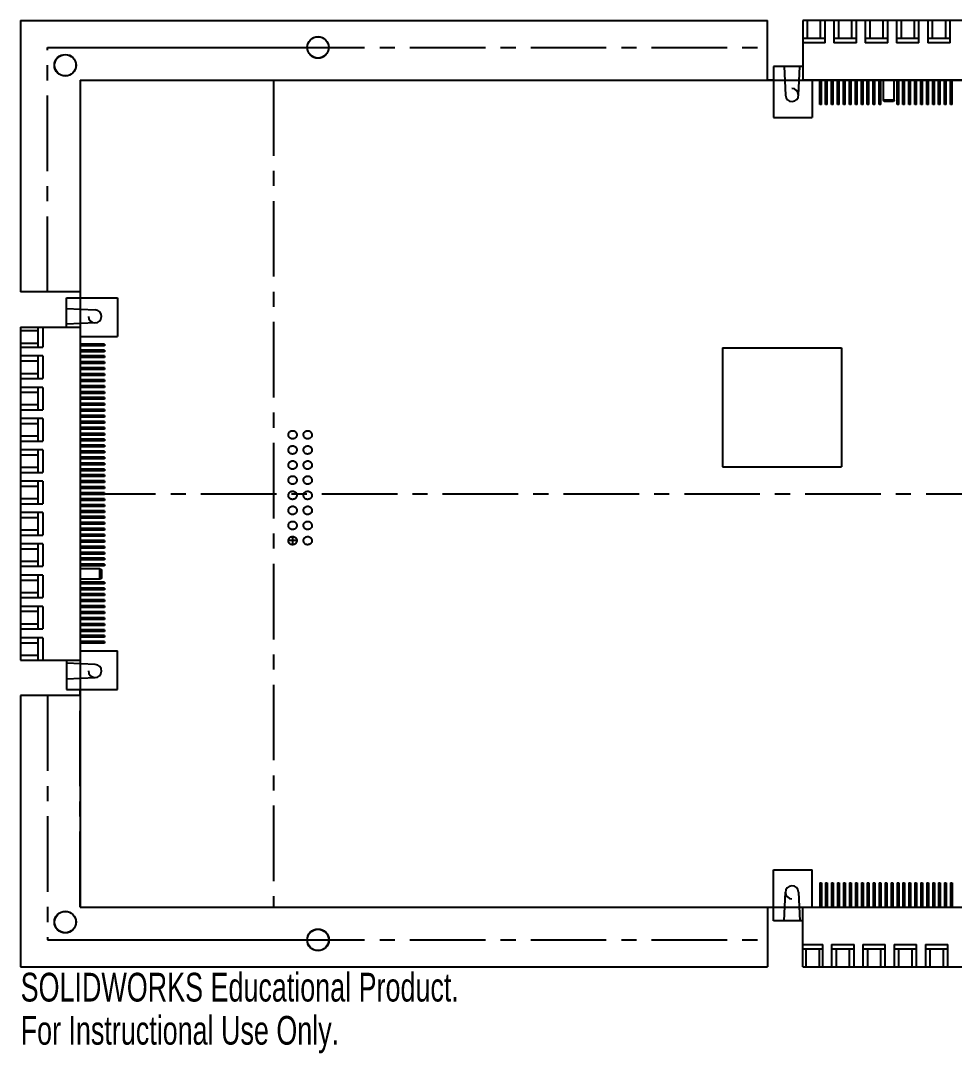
# Model space of a CAD drawing. Header units: millimetres. Extents: x 0 to 319, y -15 to 159.
# Drawn here: x 0 to 157, y -14.6 to 159 of the extents above; entities that cross this region are included whole.
import ezdxf

# ---------------------------------------------------------------- set-up
doc = ezdxf.new("R2010")
doc.units = ezdxf.units.MM
doc.header["$PDSIZE"] = -1
doc.linetypes.add('CENTERX2', pattern=[20.32, 12.7, -2.54, 2.54, -2.54])
doc.styles.add('SLDTEXTSTYLE0', font='TXT', dxfattribs={"width": 0.7})

msp = doc.modelspace()

# ---------------------------------------------------------------- linework, layer by layer
at = {"color": 7, "linetype": 'Continuous', "lineweight": 25}
for p, q in [((0, 159), (0, 113.4)), ((0, 159), (125.6, 159)), ((125.6, 149), (125.6, 159)), ((131.5, 159), (131.5, 149)), ((187.5, 159), (131.5, 159)), ((132.3, 156.05), (132.3, 159)), ((134.46, 159), (134.46, 156.05)), ((135.26, 155.25), (135.26, 159)), ((136.76, 159), (136.76, 155.25)), ((137.56, 156.05), (137.56, 159)), ((139.73, 159), (139.73, 156.05)), ((140.53, 155.25), (140.53, 159)), ((142.03, 159), (142.03, 155.25)), ((142.83, 156.05), (142.83, 159)), ((144.99, 159), (144.99, 156.05)), ((145.79, 155.25), (145.79, 159)), ((147.29, 159), (147.29, 155.25)), ((148.09, 156.05), (148.09, 159)), ((150.25, 159), (150.25, 156.05)), ((151.05, 155.25), (151.05, 159)), ((152.55, 159), (152.55, 155.25)), ((153.35, 156.05), (153.35, 159)), ((155.52, 159), (155.52, 156.05)), ((156.32, 155.25), (156.32, 159)), ((131.5, 156.05), (135.26, 156.05)), ((135.26, 155.25), (131.5, 155.25)), ((136.76, 156.05), (140.53, 156.05)), ((140.53, 155.25), (136.76, 155.25)), ((142.03, 156.05), (145.79, 156.05)), ((145.79, 155.25), (142.03, 155.25)), ((147.29, 156.05), (151.05, 156.05)), ((151.05, 155.25), (147.29, 155.25)), ((152.55, 156.05), (156.32, 156.05)), ((156.32, 155.25), (152.55, 155.25)), ((126.6, 151.3), (126.6, 142.7)), ((131.5, 151.3), (126.6, 151.3)), ((128.39, 151.3), (128.6, 146.45)), ((130.8, 146.45), (131.01, 151.3)), ((126.6, 149), (125.6, 149)), ((187.5, 149), (131.5, 149)), ((133.1, 149), (133.1, 142.7)), ((134.36, 144.9), (134.36, 149)), ((134.64, 144.9), (134.64, 149)), ((135.36, 144.9), (135.36, 149)), ((135.64, 144.9), (135.64, 149)), ((136.36, 144.9), (136.36, 149)), ((136.64, 144.9), (136.64, 149)), ((137.36, 144.9), (137.36, 149)), ((137.64, 144.9), (137.64, 149)), ((138.36, 144.9), (138.36, 149)), ((138.64, 144.9), (138.64, 149)), ((139.36, 144.9), (139.36, 149)), ((139.64, 144.9), (139.64, 149)), ((140.36, 144.9), (140.36, 149)), ((140.64, 144.9), (140.64, 149)), ((141.36, 144.9), (141.36, 149)), ((141.64, 144.9), (141.64, 149)), ((142.36, 144.9), (142.36, 149)), ((142.64, 144.9), (142.64, 149)), ((143.36, 144.9), (143.36, 149)), ((143.64, 144.9), (143.64, 149)), ((144.36, 144.9), (144.36, 149)), ((144.64, 144.9), (144.64, 149)), ((145.11, 145.7), (145.11, 149)), ((146.89, 145.7), (146.89, 149)), ((147.36, 144.9), (147.36, 149)), ((147.64, 144.9), (147.64, 149)), ((148.36, 144.9), (148.36, 149)), ((148.64, 144.9), (148.64, 149)), ((149.36, 144.9), (149.36, 149)), ((149.64, 144.9), (149.64, 149)), ((150.36, 144.9), (150.36, 149)), ((150.64, 144.9), (150.64, 149)), ((151.36, 144.9), (151.36, 149)), ((151.64, 144.9), (151.64, 149)), ((152.36, 144.9), (152.36, 149)), ((152.64, 144.9), (152.64, 149)), ((153.36, 144.9), (153.36, 149)), ((153.64, 144.9), (153.64, 149)), ((154.36, 144.9), (154.36, 149)), ((154.64, 144.9), (154.64, 149)), ((155.36, 144.9), (155.36, 149)), ((155.64, 144.9), (155.64, 149)), ((156.36, 144.9), (156.36, 149)), ((156.64, 144.9), (156.64, 149)), ((134.64, 146.4), (134.36, 146.4)), ((135.64, 146.4), (135.36, 146.4)), ((136.64, 146.4), (136.36, 146.4)), ((137.64, 146.4), (137.36, 146.4)), ((138.64, 146.4), (138.36, 146.4)), ((139.64, 146.4), (139.36, 146.4)), ((140.64, 146.4), (140.36, 146.4)), ((141.64, 146.4), (141.36, 146.4)), ((142.64, 146.4), (142.36, 146.4)), ((143.64, 146.4), (143.36, 146.4)), ((144.64, 146.4), (144.36, 146.4)), ((147.64, 146.4), (147.36, 146.4)), ((148.64, 146.4), (148.36, 146.4)), ((149.64, 146.4), (149.36, 146.4)), ((150.64, 146.4), (150.36, 146.4)), ((151.64, 146.4), (151.36, 146.4)), ((152.64, 146.4), (152.36, 146.4)), ((153.64, 146.4), (153.36, 146.4)), ((154.64, 146.4), (154.36, 146.4)), ((155.64, 146.4), (155.36, 146.4)), ((156.64, 146.4), (156.36, 146.4)), ((134.64, 145.46), (134.36, 145.46)), ((134.64, 145.03), (134.36, 145.03)), ((134.64, 144.9), (134.36, 144.9)), ((135.64, 145.46), (135.36, 145.46)), ((135.64, 145.03), (135.36, 145.03)), ((135.64, 144.9), (135.36, 144.9)), ((136.64, 145.46), (136.36, 145.46)), ((136.64, 145.03), (136.36, 145.03)), ((136.64, 144.9), (136.36, 144.9)), ((137.64, 145.46), (137.36, 145.46)), ((137.64, 145.03), (137.36, 145.03)), ((137.64, 144.9), (137.36, 144.9)), ((138.64, 145.46), (138.36, 145.46)), ((138.64, 145.03), (138.36, 145.03)), ((138.64, 144.9), (138.36, 144.9)), ((139.64, 145.46), (139.36, 145.46)), ((139.64, 145.03), (139.36, 145.03)), ((139.64, 144.9), (139.36, 144.9)), ((140.64, 145.46), (140.36, 145.46)), ((140.64, 145.03), (140.36, 145.03)), ((140.64, 144.9), (140.36, 144.9)), ((141.64, 145.46), (141.36, 145.46)), ((141.64, 145.03), (141.36, 145.03)), ((141.64, 144.9), (141.36, 144.9)), ((142.64, 145.46), (142.36, 145.46)), ((142.64, 145.03), (142.36, 145.03)), ((142.64, 144.9), (142.36, 144.9)), ((143.64, 145.46), (143.36, 145.46)), ((143.64, 145.03), (143.36, 145.03)), ((143.64, 144.9), (143.36, 144.9)), ((144.64, 145.46), (144.36, 145.46)), ((144.64, 145.03), (144.36, 145.03)), ((144.64, 144.9), (144.36, 144.9)), ((145.11, 145.7), (146.89, 145.7)), ((145.22, 145.41), (145.11, 145.7)), ((146.78, 145.41), (145.22, 145.41)), ((146.89, 145.7), (146.78, 145.41)), ((147.64, 145.46), (147.36, 145.46)), ((147.64, 145.03), (147.36, 145.03)), ((147.64, 144.9), (147.36, 144.9)), ((148.64, 145.46), (148.36, 145.46)), ((148.64, 145.03), (148.36, 145.03)), ((148.64, 144.9), (148.36, 144.9)), ((149.64, 145.46), (149.36, 145.46)), ((149.64, 145.03), (149.36, 145.03)), ((149.64, 144.9), (149.36, 144.9)), ((150.64, 145.46), (150.36, 145.46)), ((150.64, 145.03), (150.36, 145.03)), ((150.64, 144.9), (150.36, 144.9)), ((151.64, 145.46), (151.36, 145.46)), ((151.64, 145.03), (151.36, 145.03)), ((151.64, 144.9), (151.36, 144.9)), ((152.64, 145.46), (152.36, 145.46)), ((152.64, 145.03), (152.36, 145.03)), ((152.64, 144.9), (152.36, 144.9)), ((153.64, 145.46), (153.36, 145.46)), ((153.64, 145.03), (153.36, 145.03)), ((153.64, 144.9), (153.36, 144.9)), ((154.64, 145.46), (154.36, 145.46)), ((154.64, 145.03), (154.36, 145.03)), ((154.64, 144.9), (154.36, 144.9)), ((155.64, 145.46), (155.36, 145.46)), ((155.64, 145.03), (155.36, 145.03)), ((155.64, 144.9), (155.36, 144.9)), ((156.64, 145.46), (156.36, 145.46)), ((156.64, 145.03), (156.36, 145.03)), ((156.64, 144.9), (156.36, 144.9)), ((126.6, 142.7), (133.1, 142.7)), ((10, 113.4), (0, 113.4)), ((10, 113.4), (10, 112.4)), ((7.7, 112.4), (16.3, 112.4)), ((7.7, 107.5), (7.7, 112.4)), ((16.3, 112.4), (16.3, 105.9)), ((7.7, 110.61), (12.55, 110.4)), ((12.55, 108.2), (7.7, 107.99)), ((0, 107.5), (10, 107.5)), ((0, 107.5), (0, 51.5)), ((0, 106.9), (2.95, 106.9)), ((2.95, 104.14), (2.95, 107.5)), ((3.75, 107.5), (3.75, 104.14)), ((10, 107.5), (10, 51.5)), ((10, 105.9), (16.3, 105.9)), ((2.95, 104.74), (0, 104.74)), ((14.1, 104.64), (10, 104.64)), ((14.1, 104.36), (10, 104.36)), ((12.6, 104.64), (12.6, 104.36)), ((13.54, 104.64), (13.54, 104.36)), ((13.97, 104.64), (13.97, 104.36)), ((14.1, 104.64), (14.1, 104.36)), ((0, 104.14), (3.75, 104.14)), ((3.75, 102.64), (0, 102.64)), ((2.95, 98.87), (2.95, 102.64)), ((3.75, 102.64), (3.75, 98.87)), ((14.1, 103.64), (10, 103.64)), ((14.1, 103.36), (10, 103.36)), ((14.1, 102.64), (10, 102.64)), ((12.6, 103.64), (12.6, 103.36)), ((12.6, 102.64), (12.6, 102.36)), ((13.54, 103.64), (13.54, 103.36)), ((13.54, 102.64), (13.54, 102.36)), ((13.97, 103.64), (13.97, 103.36)), ((13.97, 102.64), (13.97, 102.36)), ((14.1, 103.64), (14.1, 103.36)), ((14.1, 102.64), (14.1, 102.36)), ((118, 104), (138, 104)), ((118, 104), (118, 84)), ((138, 104), (138, 84)), ((0, 101.84), (2.95, 101.84)), ((14.1, 102.36), (10, 102.36)), ((14.1, 101.64), (10, 101.64)), ((14.1, 101.36), (10, 101.36)), ((12.6, 101.64), (12.6, 101.36)), ((13.54, 101.64), (13.54, 101.36)), ((13.97, 101.64), (13.97, 101.36)), ((14.1, 101.64), (14.1, 101.36)), ((2.95, 99.67), (0, 99.67)), ((14.1, 100.64), (10, 100.64)), ((14.1, 100.36), (10, 100.36)), ((14.1, 99.64), (10, 99.64)), ((14.1, 99.36), (10, 99.36)), ((12.6, 100.64), (12.6, 100.36)), ((12.6, 99.64), (12.6, 99.36)), ((13.54, 100.64), (13.54, 100.36)), ((13.54, 99.64), (13.54, 99.36)), ((13.97, 100.64), (13.97, 100.36)), ((13.97, 99.64), (13.97, 99.36)), ((14.1, 100.64), (14.1, 100.36)), ((14.1, 99.64), (14.1, 99.36)), ((0, 98.87), (3.75, 98.87)), ((3.75, 97.37), (0, 97.37)), ((2.95, 93.61), (2.95, 97.37)), ((3.75, 97.37), (3.75, 93.61)), ((14.1, 98.64), (10, 98.64)), ((14.1, 98.36), (10, 98.36)), ((14.1, 97.64), (10, 97.64)), ((14.1, 97.36), (10, 97.36)), ((12.6, 98.64), (12.6, 98.36)), ((12.6, 97.64), (12.6, 97.36)), ((13.54, 98.64), (13.54, 98.36)), ((13.54, 97.64), (13.54, 97.36)), ((13.97, 98.64), (13.97, 98.36)), ((13.97, 97.64), (13.97, 97.36)), ((14.1, 98.64), (14.1, 98.36)), ((14.1, 97.64), (14.1, 97.36)), ((0, 96.57), (2.95, 96.57)), ((14.1, 96.64), (10, 96.64)), ((14.1, 96.36), (10, 96.36)), ((14.1, 95.64), (10, 95.64)), ((12.6, 96.64), (12.6, 96.36)), ((12.6, 95.64), (12.6, 95.36)), ((13.54, 96.64), (13.54, 96.36)), ((13.54, 95.64), (13.54, 95.36)), ((13.97, 96.64), (13.97, 96.36)), ((13.97, 95.64), (13.97, 95.36)), ((14.1, 96.64), (14.1, 96.36)), ((14.1, 95.64), (14.1, 95.36)), ((2.95, 94.41), (0, 94.41)), ((14.1, 95.36), (10, 95.36)), ((14.1, 94.64), (10, 94.64)), ((14.1, 94.36), (10, 94.36)), ((12.6, 94.64), (12.6, 94.36)), ((13.54, 94.64), (13.54, 94.36)), ((13.97, 94.64), (13.97, 94.36)), ((14.1, 94.64), (14.1, 94.36)), ((0, 93.61), (3.75, 93.61)), ((3.75, 92.11), (0, 92.11)), ((2.95, 88.35), (2.95, 92.11)), ((3.75, 92.11), (3.75, 88.35)), ((14.1, 93.64), (10, 93.64)), ((14.1, 93.36), (10, 93.36)), ((14.1, 92.64), (10, 92.64)), ((14.1, 92.36), (10, 92.36)), ((12.6, 93.64), (12.6, 93.36)), ((12.6, 92.64), (12.6, 92.36)), ((13.54, 93.64), (13.54, 93.36)), ((13.54, 92.64), (13.54, 92.36)), ((13.97, 93.64), (13.97, 93.36)), ((13.97, 92.64), (13.97, 92.36)), ((14.1, 93.64), (14.1, 93.36)), ((14.1, 92.64), (14.1, 92.36)), ((0, 91.31), (2.95, 91.31)), ((14.1, 91.64), (10, 91.64)), ((14.1, 91.36), (10, 91.36)), ((14.1, 90.64), (10, 90.64)), ((14.1, 90.36), (10, 90.36)), ((12.6, 91.64), (12.6, 91.36)), ((12.6, 90.64), (12.6, 90.36)), ((13.54, 91.64), (13.54, 91.36)), ((13.54, 90.64), (13.54, 90.36)), ((13.97, 91.64), (13.97, 91.36)), ((13.97, 90.64), (13.97, 90.36)), ((14.1, 91.64), (14.1, 91.36)), ((14.1, 90.64), (14.1, 90.36)), ((2.95, 89.15), (0, 89.15)), ((14.1, 89.64), (10, 89.64)), ((14.1, 89.36), (10, 89.36)), ((14.1, 88.64), (10, 88.64)), ((12.6, 89.64), (12.6, 89.36)), ((12.6, 88.64), (12.6, 88.36)), ((13.54, 89.64), (13.54, 89.36)), ((13.54, 88.64), (13.54, 88.36)), ((13.97, 89.64), (13.97, 89.36)), ((13.97, 88.64), (13.97, 88.36)), ((14.1, 89.64), (14.1, 89.36)), ((14.1, 88.64), (14.1, 88.36)), ((0, 88.35), (3.75, 88.35)), ((3.75, 86.85), (0, 86.85)), ((2.95, 83.08), (2.95, 86.85)), ((3.75, 86.85), (3.75, 83.08)), ((14.1, 88.36), (10, 88.36)), ((14.1, 87.64), (10, 87.64)), ((14.1, 87.36), (10, 87.36)), ((12.6, 87.64), (12.6, 87.36)), ((13.54, 87.64), (13.54, 87.36)), ((13.97, 87.64), (13.97, 87.36)), ((14.1, 87.64), (14.1, 87.36)), ((0, 86.05), (2.95, 86.05)), ((14.1, 86.64), (10, 86.64)), ((14.1, 86.36), (10, 86.36)), ((14.1, 85.64), (10, 85.64)), ((14.1, 85.36), (10, 85.36)), ((12.6, 86.64), (12.6, 86.36)), ((12.6, 85.64), (12.6, 85.36)), ((13.54, 86.64), (13.54, 86.36)), ((13.54, 85.64), (13.54, 85.36)), ((13.97, 86.64), (13.97, 86.36)), ((13.97, 85.64), (13.97, 85.36)), ((14.1, 86.64), (14.1, 86.36)), ((14.1, 85.64), (14.1, 85.36)), ((2.95, 83.88), (0, 83.88)), ((14.1, 84.64), (10, 84.64)), ((14.1, 84.36), (10, 84.36)), ((14.1, 83.64), (10, 83.64)), ((14.1, 83.36), (10, 83.36)), ((12.6, 84.64), (12.6, 84.36)), ((12.6, 83.64), (12.6, 83.36)), ((13.54, 84.64), (13.54, 84.36)), ((13.54, 83.64), (13.54, 83.36)), ((13.97, 84.64), (13.97, 84.36)), ((13.97, 83.64), (13.97, 83.36)), ((14.1, 84.64), (14.1, 84.36)), ((14.1, 83.64), (14.1, 83.36)), ((118, 84), (138, 84)), ((0, 83.08), (3.75, 83.08)), ((3.75, 81.58), (0, 81.58)), ((2.95, 77.82), (2.95, 81.58)), ((3.75, 81.58), (3.75, 77.82)), ((14.1, 82.64), (10, 82.64)), ((14.1, 82.36), (10, 82.36)), ((14.1, 81.64), (10, 81.64)), ((12.6, 82.64), (12.6, 82.36)), ((12.6, 81.64), (12.6, 81.36)), ((13.54, 82.64), (13.54, 82.36)), ((13.54, 81.64), (13.54, 81.36)), ((13.97, 82.64), (13.97, 82.36)), ((13.97, 81.64), (13.97, 81.36)), ((14.1, 82.64), (14.1, 82.36)), ((14.1, 81.64), (14.1, 81.36)), ((0, 80.78), (2.95, 80.78)), ((14.1, 81.36), (10, 81.36)), ((14.1, 80.64), (10, 80.64)), ((14.1, 80.36), (10, 80.36)), ((12.6, 80.64), (12.6, 80.36)), ((13.54, 80.64), (13.54, 80.36)), ((13.97, 80.64), (13.97, 80.36)), ((14.1, 80.64), (14.1, 80.36)), ((2.95, 78.62), (0, 78.62)), ((14.1, 79.64), (10, 79.64)), ((14.1, 79.36), (10, 79.36)), ((14.1, 78.64), (10, 78.64)), ((14.1, 78.36), (10, 78.36)), ((12.6, 79.64), (12.6, 79.36)), ((12.6, 78.64), (12.6, 78.36)), ((13.54, 79.64), (13.54, 79.36)), ((13.54, 78.64), (13.54, 78.36)), ((13.97, 79.64), (13.97, 79.36)), ((13.97, 78.64), (13.97, 78.36)), ((14.1, 79.64), (14.1, 79.36)), ((14.1, 78.64), (14.1, 78.36)), ((0, 77.82), (3.75, 77.82)), ((14.1, 77.64), (10, 77.64)), ((14.1, 77.36), (10, 77.36)), ((14.1, 76.64), (10, 76.64)), ((12.6, 77.64), (12.6, 77.36)), ((12.6, 76.64), (12.6, 76.36)), ((13.54, 77.64), (13.54, 77.36)), ((13.54, 76.64), (13.54, 76.36)), ((13.97, 77.64), (13.97, 77.36)), ((13.97, 76.64), (13.97, 76.36)), ((14.1, 77.64), (14.1, 77.36)), ((14.1, 76.64), (14.1, 76.36)), ((3.75, 76.32), (0, 76.32)), ((0, 75.52), (2.95, 75.52)), ((2.95, 72.55), (2.95, 76.32)), ((3.75, 76.32), (3.75, 72.55)), ((14.1, 76.36), (10, 76.36)), ((14.1, 75.64), (10, 75.64)), ((14.1, 75.36), (10, 75.36)), ((14.1, 74.64), (10, 74.64)), ((12.6, 75.64), (12.6, 75.36)), ((12.6, 74.64), (12.6, 74.36)), ((13.54, 75.64), (13.54, 75.36)), ((13.54, 74.64), (13.54, 74.36)), ((13.97, 75.64), (13.97, 75.36)), ((13.97, 74.64), (13.97, 74.36)), ((14.1, 75.64), (14.1, 75.36)), ((14.1, 74.64), (14.1, 74.36)), ((2.95, 73.35), (0, 73.35)), ((14.1, 74.36), (10, 74.36)), ((14.1, 73.64), (10, 73.64)), ((14.1, 73.36), (10, 73.36)), ((12.6, 73.64), (12.6, 73.36)), ((13.54, 73.64), (13.54, 73.36)), ((13.97, 73.64), (13.97, 73.36)), ((14.1, 73.64), (14.1, 73.36)), ((0, 72.55), (3.75, 72.55)), ((14.1, 72.64), (10, 72.64)), ((14.1, 72.36), (10, 72.36)), ((14.1, 71.64), (10, 71.64)), ((14.1, 71.36), (10, 71.36)), ((12.6, 72.64), (12.6, 72.36)), ((12.6, 71.64), (12.6, 71.36)), ((13.54, 72.64), (13.54, 72.36)), ((13.54, 71.64), (13.54, 71.36)), ((13.97, 72.64), (13.97, 72.36)), ((13.97, 71.64), (13.97, 71.36)), ((14.1, 72.64), (14.1, 72.36)), ((14.1, 71.64), (14.1, 71.36)), ((3.75, 71.05), (0, 71.05)), ((0, 70.25), (2.95, 70.25)), ((2.95, 67.29), (2.95, 71.05)), ((3.75, 71.05), (3.75, 67.29)), ((14.1, 70.64), (10, 70.64)), ((14.1, 70.36), (10, 70.36)), ((14.1, 69.64), (10, 69.64)), ((12.6, 70.64), (12.6, 70.36)), ((12.6, 69.64), (12.6, 69.36)), ((13.54, 70.64), (13.54, 70.36)), ((13.54, 69.64), (13.54, 69.36)), ((13.97, 70.64), (13.97, 70.36)), ((13.97, 69.64), (13.97, 69.36)), ((14.1, 70.64), (14.1, 70.36)), ((14.1, 69.64), (14.1, 69.36)), ((2.95, 68.09), (0, 68.09)), ((14.1, 69.36), (10, 69.36)), ((14.1, 68.64), (10, 68.64)), ((14.1, 68.36), (10, 68.36)), ((12.6, 68.64), (12.6, 68.36)), ((13.54, 68.64), (13.54, 68.36)), ((13.97, 68.64), (13.97, 68.36)), ((14.1, 68.64), (14.1, 68.36)), ((0, 67.29), (3.75, 67.29)), ((14.1, 67.64), (10, 67.64)), ((14.1, 67.36), (10, 67.36)), ((13.3, 66.89), (10, 66.89)), ((12.6, 67.64), (12.6, 67.36)), ((13.3, 65.11), (13.3, 66.89)), ((13.3, 66.89), (13.59, 66.78)), ((13.54, 67.64), (13.54, 67.36)), ((13.59, 66.78), (13.59, 65.22)), ((13.97, 67.64), (13.97, 67.36)), ((14.1, 67.64), (14.1, 67.36)), ((3.75, 65.79), (0, 65.79)), ((0, 64.99), (2.95, 64.99)), ((2.95, 62.03), (2.95, 65.79)), ((3.75, 65.79), (3.75, 62.03)), ((13.3, 65.11), (10, 65.11)), ((14.1, 64.64), (10, 64.64)), ((14.1, 64.36), (10, 64.36)), ((12.6, 64.64), (12.6, 64.36)), ((13.59, 65.22), (13.3, 65.11)), ((13.54, 64.64), (13.54, 64.36)), ((13.97, 64.64), (13.97, 64.36)), ((14.1, 64.64), (14.1, 64.36)), ((2.95, 62.83), (0, 62.83)), ((14.1, 63.64), (10, 63.64)), ((14.1, 63.36), (10, 63.36)), ((14.1, 62.64), (10, 62.64)), ((12.6, 63.64), (12.6, 63.36)), ((12.6, 62.64), (12.6, 62.36)), ((13.54, 63.64), (13.54, 63.36)), ((13.54, 62.64), (13.54, 62.36)), ((13.97, 63.64), (13.97, 63.36)), ((13.97, 62.64), (13.97, 62.36)), ((14.1, 63.64), (14.1, 63.36)), ((14.1, 62.64), (14.1, 62.36)), ((0, 62.03), (3.75, 62.03)), ((14.1, 62.36), (10, 62.36)), ((14.1, 61.64), (10, 61.64)), ((14.1, 61.36), (10, 61.36)), ((12.6, 61.64), (12.6, 61.36)), ((13.54, 61.64), (13.54, 61.36)), ((13.97, 61.64), (13.97, 61.36)), ((14.1, 61.64), (14.1, 61.36)), ((3.75, 60.53), (0, 60.53)), ((0, 59.73), (2.95, 59.73)), ((2.95, 56.76), (2.95, 60.53)), ((3.75, 60.53), (3.75, 56.76)), ((14.1, 60.64), (10, 60.64)), ((14.1, 60.36), (10, 60.36)), ((14.1, 59.64), (10, 59.64)), ((14.1, 59.36), (10, 59.36)), ((12.6, 60.64), (12.6, 60.36)), ((12.6, 59.64), (12.6, 59.36)), ((13.54, 60.64), (13.54, 60.36)), ((13.54, 59.64), (13.54, 59.36)), ((13.97, 60.64), (13.97, 60.36)), ((13.97, 59.64), (13.97, 59.36)), ((14.1, 60.64), (14.1, 60.36)), ((14.1, 59.64), (14.1, 59.36)), ((2.95, 57.56), (0, 57.56)), ((14.1, 58.64), (10, 58.64)), ((14.1, 58.36), (10, 58.36)), ((14.1, 57.64), (10, 57.64)), ((14.1, 57.36), (10, 57.36)), ((12.6, 58.64), (12.6, 58.36)), ((12.6, 57.64), (12.6, 57.36)), ((13.54, 58.64), (13.54, 58.36)), ((13.54, 57.64), (13.54, 57.36)), ((13.97, 58.64), (13.97, 58.36)), ((13.97, 57.64), (13.97, 57.36)), ((14.1, 58.64), (14.1, 58.36)), ((14.1, 57.64), (14.1, 57.36)), ((0, 56.76), (3.75, 56.76)), ((14.1, 56.64), (10, 56.64)), ((14.1, 56.36), (10, 56.36)), ((14.1, 55.64), (10, 55.64)), ((12.6, 56.64), (12.6, 56.36)), ((12.6, 55.64), (12.6, 55.36)), ((13.54, 56.64), (13.54, 56.36)), ((13.54, 55.64), (13.54, 55.36)), ((13.97, 56.64), (13.97, 56.36)), ((13.97, 55.64), (13.97, 55.36)), ((14.1, 56.64), (14.1, 56.36)), ((14.1, 55.64), (14.1, 55.36)), ((3.75, 55.26), (0, 55.26)), ((0, 54.46), (2.95, 54.46)), ((2.95, 51.5), (2.95, 55.26)), ((3.75, 55.26), (3.75, 51.5)), ((14.1, 55.36), (10, 55.36)), ((14.1, 54.64), (10, 54.64)), ((14.1, 54.36), (10, 54.36)), ((12.6, 54.64), (12.6, 54.36)), ((13.54, 54.64), (13.54, 54.36)), ((13.97, 54.64), (13.97, 54.36)), ((14.1, 54.64), (14.1, 54.36)), ((2.95, 52.3), (0, 52.3)), ((10, 53.1), (16.3, 53.1)), ((16.3, 46.6), (16.3, 53.1)), ((0, 51.5), (10, 51.5)), ((7.7, 51.5), (7.7, 46.6)), ((12.55, 50.8), (7.7, 51.01)), ((7.7, 48.39), (12.55, 48.6)), ((0, 45.6), (0, 0)), ((10, 45.6), (0, 45.6)), ((7.7, 46.6), (16.3, 46.6)), ((10, 46.6), (10, 45.6)), ((126.6, 7.7), (126.6, 16.3)), ((126.6, 16.3), (133.1, 16.3)), ((133.1, 10), (133.1, 16.3)), ((134.36, 14.1), (134.64, 14.1)), ((134.36, 14.1), (134.36, 10)), ((134.36, 13.97), (134.64, 13.97)), ((134.64, 14.1), (134.64, 10)), ((135.36, 14.1), (135.36, 10)), ((135.36, 14.1), (135.64, 14.1)), ((135.36, 13.97), (135.64, 13.97)), ((135.64, 14.1), (135.64, 10)), ((136.36, 14.1), (136.36, 10)), ((136.36, 14.1), (136.64, 14.1)), ((136.36, 13.97), (136.64, 13.97)), ((136.64, 14.1), (136.64, 10)), ((137.36, 14.1), (137.64, 14.1)), ((137.36, 14.1), (137.36, 10)), ((137.36, 13.97), (137.64, 13.97)), ((137.64, 14.1), (137.64, 10)), ((138.36, 14.1), (138.64, 14.1)), ((138.36, 14.1), (138.36, 10)), ((138.36, 13.97), (138.64, 13.97)), ((138.64, 14.1), (138.64, 10)), ((139.36, 14.1), (139.64, 14.1)), ((139.36, 14.1), (139.36, 10)), ((139.36, 13.97), (139.64, 13.97)), ((139.64, 14.1), (139.64, 10)), ((140.36, 14.1), (140.64, 14.1)), ((140.36, 14.1), (140.36, 10)), ((140.36, 13.97), (140.64, 13.97)), ((140.64, 14.1), (140.64, 10)), ((141.36, 14.1), (141.36, 10)), ((141.36, 14.1), (141.64, 14.1)), ((141.36, 13.97), (141.64, 13.97)), ((141.64, 14.1), (141.64, 10)), ((142.36, 14.1), (142.36, 10)), ((142.36, 14.1), (142.64, 14.1)), ((142.36, 13.97), (142.64, 13.97)), ((142.64, 14.1), (142.64, 10)), ((143.36, 14.1), (143.36, 10)), ((143.36, 14.1), (143.64, 14.1)), ((143.36, 13.97), (143.64, 13.97)), ((143.64, 14.1), (143.64, 10)), ((144.36, 14.1), (144.64, 14.1)), ((144.36, 14.1), (144.36, 10)), ((144.36, 13.97), (144.64, 13.97)), ((144.64, 14.1), (144.64, 10)), ((145.36, 14.1), (145.36, 10)), ((145.36, 14.1), (145.64, 14.1)), ((145.36, 13.97), (145.64, 13.97)), ((145.64, 14.1), (145.64, 10)), ((146.36, 14.1), (146.64, 14.1)), ((146.36, 14.1), (146.36, 10)), ((146.36, 13.97), (146.64, 13.97)), ((146.64, 14.1), (146.64, 10)), ((147.36, 14.1), (147.64, 14.1)), ((147.36, 14.1), (147.36, 10)), ((147.36, 13.97), (147.64, 13.97)), ((147.64, 14.1), (147.64, 10)), ((148.36, 14.1), (148.36, 10)), ((148.36, 14.1), (148.64, 14.1)), ((148.36, 13.97), (148.64, 13.97)), ((148.64, 14.1), (148.64, 10)), ((149.36, 14.1), (149.64, 14.1)), ((149.36, 14.1), (149.36, 10)), ((149.36, 13.97), (149.64, 13.97)), ((149.64, 14.1), (149.64, 10)), ((150.36, 14.1), (150.36, 10)), ((150.36, 14.1), (150.64, 14.1)), ((150.36, 13.97), (150.64, 13.97)), ((150.64, 14.1), (150.64, 10)), ((151.36, 14.1), (151.64, 14.1)), ((151.36, 14.1), (151.36, 10)), ((151.36, 13.97), (151.64, 13.97)), ((151.64, 14.1), (151.64, 10)), ((152.36, 14.1), (152.36, 10)), ((152.36, 14.1), (152.64, 14.1)), ((152.36, 13.97), (152.64, 13.97)), ((152.64, 14.1), (152.64, 10)), ((153.36, 14.1), (153.64, 14.1)), ((153.36, 14.1), (153.36, 10)), ((153.36, 13.97), (153.64, 13.97)), ((153.64, 14.1), (153.64, 10)), ((154.36, 14.1), (154.64, 14.1)), ((154.36, 14.1), (154.36, 10)), ((154.36, 13.97), (154.64, 13.97)), ((154.64, 14.1), (154.64, 10)), ((155.36, 14.1), (155.36, 10)), ((155.36, 14.1), (155.64, 14.1)), ((155.36, 13.97), (155.64, 13.97)), ((155.64, 14.1), (155.64, 10)), ((156.36, 14.1), (156.36, 10)), ((156.36, 14.1), (156.64, 14.1)), ((156.36, 13.97), (156.64, 13.97)), ((156.64, 14.1), (156.64, 10)), ((128.39, 7.7), (128.6, 12.55)), ((130.8, 12.55), (131.01, 7.7)), ((134.36, 13.54), (134.64, 13.54)), ((134.36, 12.6), (134.64, 12.6)), ((135.36, 13.54), (135.64, 13.54)), ((135.36, 12.6), (135.64, 12.6)), ((136.36, 13.54), (136.64, 13.54)), ((136.36, 12.6), (136.64, 12.6)), ((137.36, 13.54), (137.64, 13.54)), ((137.36, 12.6), (137.64, 12.6)), ((138.36, 13.54), (138.64, 13.54)), ((138.36, 12.6), (138.64, 12.6)), ((139.36, 13.54), (139.64, 13.54)), ((139.36, 12.6), (139.64, 12.6)), ((140.36, 13.54), (140.64, 13.54)), ((140.36, 12.6), (140.64, 12.6)), ((141.36, 13.54), (141.64, 13.54)), ((141.36, 12.6), (141.64, 12.6)), ((142.36, 13.54), (142.64, 13.54)), ((142.36, 12.6), (142.64, 12.6)), ((143.36, 13.54), (143.64, 13.54)), ((143.36, 12.6), (143.64, 12.6)), ((144.36, 13.54), (144.64, 13.54)), ((144.36, 12.6), (144.64, 12.6)), ((145.36, 13.54), (145.64, 13.54)), ((145.36, 12.6), (145.64, 12.6)), ((146.36, 13.54), (146.64, 13.54)), ((146.36, 12.6), (146.64, 12.6)), ((147.36, 13.54), (147.64, 13.54)), ((147.36, 12.6), (147.64, 12.6)), ((148.36, 13.54), (148.64, 13.54)), ((148.36, 12.6), (148.64, 12.6)), ((149.36, 13.54), (149.64, 13.54)), ((149.36, 12.6), (149.64, 12.6)), ((150.36, 13.54), (150.64, 13.54)), ((150.36, 12.6), (150.64, 12.6)), ((151.36, 13.54), (151.64, 13.54)), ((151.36, 12.6), (151.64, 12.6)), ((152.36, 13.54), (152.64, 13.54)), ((152.36, 12.6), (152.64, 12.6)), ((153.36, 13.54), (153.64, 13.54)), ((153.36, 12.6), (153.64, 12.6)), ((154.36, 13.54), (154.64, 13.54)), ((154.36, 12.6), (154.64, 12.6)), ((155.36, 13.54), (155.64, 13.54)), ((155.36, 12.6), (155.64, 12.6)), ((156.36, 13.54), (156.64, 13.54)), ((156.36, 12.6), (156.64, 12.6)), ((125.6, 10), (126.6, 10)), ((125.6, 10), (125.6, 0)), ((131.5, 0), (131.5, 10)), ((131.5, 10), (187.5, 10)), ((131.5, 7.7), (126.6, 7.7)), ((131.5, 3.75), (134.86, 3.75)), ((134.86, 0), (134.86, 3.75)), ((136.36, 3.75), (136.36, 0)), ((136.36, 3.75), (140.13, 3.75)), ((140.13, 0), (140.13, 3.75)), ((141.63, 3.75), (141.63, 0)), ((141.63, 3.75), (145.39, 3.75)), ((145.39, 0), (145.39, 3.75)), ((146.89, 3.75), (146.89, 0)), ((146.89, 3.75), (150.65, 3.75)), ((150.65, 0), (150.65, 3.75)), ((152.15, 3.75), (152.15, 0)), ((152.15, 3.75), (155.92, 3.75)), ((155.92, 0), (155.92, 3.75)), ((134.86, 2.95), (131.5, 2.95)), ((132.1, 0), (132.1, 2.95)), ((134.26, 2.95), (134.26, 0)), ((140.13, 2.95), (136.36, 2.95)), ((137.16, 0), (137.16, 2.95)), ((139.33, 2.95), (139.33, 0)), ((145.39, 2.95), (141.63, 2.95)), ((142.43, 0), (142.43, 2.95)), ((144.59, 2.95), (144.59, 0)), ((150.65, 2.95), (146.89, 2.95)), ((147.69, 0), (147.69, 2.95)), ((149.85, 2.95), (149.85, 0)), ((155.92, 2.95), (152.15, 2.95)), ((152.95, 0), (152.95, 2.95)), ((155.12, 2.95), (155.12, 0)), ((0, 0), (125.6, 0)), ((131.5, 0), (187.5, 0))]:
    msp.add_line(p, q, dxfattribs=at)
at = {"color": 7, "linetype": 'Continuous'}
for p, q in [((4.5, 154.5), (50, 154.5)), ((10, 149), (309, 149)), ((10, 149), (10, 10)), ((46.43, 71.61), (45.03, 71.61)), ((45.73, 72.31), (45.73, 70.91)), ((10, 10), (309, 10)), ((4.5, 4.5), (50, 4.5))]:
    msp.add_line(p, q, dxfattribs=at)
at = {"color": 7, "linetype": 'CENTERX2'}
for p, q in [((4.5, 113.4), (4.5, 154.5)), ((4.5, 154.5), (125.6, 154.5)), ((10, 149), (10, 112.4)), ((10, 149), (126.6, 149)), ((42.5, 149), (42.5, 10)), ((42.5, 149), (42.5, 94.5)), ((10, 79.5), (42.5, 79.5)), ((10, 79.5), (309, 79.5)), ((4.5, 45.6), (4.5, 4.5)), ((10, 10), (10, 46.6)), ((10, 10), (126.6, 10)), ((4.5, 4.5), (125.6, 4.5))]:
    msp.add_line(p, q, dxfattribs=at)
at = {"color": 7, "linetype": 'Continuous', "lineweight": 25}
for centre, radius in [((50, 154.5), 1.82), ((50, 154.5), 1.8), ((7.5, 151.5), 1.82), ((7.5, 151.5), 1.8), ((7.5, 7.5), 1.82), ((7.5, 7.5), 1.8), ((50, 4.5), 1.83), ((50, 4.5), 1.8)]:
    msp.add_circle(centre, radius, dxfattribs=at)
for centre, start, end in [((129.7, 146.5), 182.5, 90), ((12.5, 109.3), 180, 87.5), ((12.5, 49.7), 180, 87.5), ((129.7, 12.5), 2.5, 270)]:
    msp.add_arc(centre, 1.1, start, end, dxfattribs=at)
for points in [[(45.73, 90.09), (45.65, 90.08), (45.49, 90.07), (45.28, 89.95), (45.13, 89.77), (45.03, 89.55), (45.02, 89.31), (45.09, 89.08), (45.23, 88.88), (45.42, 88.75), (45.66, 88.68), (45.89, 88.7), (46.11, 88.79), (46.29, 88.95), (46.41, 89.16), (46.44, 89.4), (46.4, 89.63), (46.28, 89.84), (46.1, 90), (45.91, 90.08), (45.78, 90.09), (45.73, 90.09)], [(48.27, 90.09), (48.19, 90.08), (48.03, 90.07), (47.82, 89.95), (47.67, 89.77), (47.57, 89.55), (47.56, 89.31), (47.63, 89.08), (47.77, 88.88), (47.96, 88.75), (48.2, 88.68), (48.43, 88.7), (48.65, 88.79), (48.83, 88.95), (48.95, 89.16), (48.98, 89.4), (48.94, 89.63), (48.82, 89.84), (48.64, 90), (48.45, 90.08), (48.32, 90.09), (48.27, 90.09)], [(45.73, 87.55), (45.65, 87.54), (45.49, 87.53), (45.28, 87.41), (45.13, 87.23), (45.03, 87.01), (45.02, 86.77), (45.09, 86.54), (45.23, 86.34), (45.42, 86.21), (45.66, 86.14), (45.89, 86.16), (46.11, 86.25), (46.29, 86.41), (46.41, 86.62), (46.44, 86.86), (46.4, 87.09), (46.28, 87.3), (46.1, 87.46), (45.91, 87.54), (45.78, 87.55), (45.73, 87.55)], [(48.27, 87.55), (48.19, 87.54), (48.03, 87.53), (47.82, 87.41), (47.67, 87.23), (47.57, 87.01), (47.56, 86.77), (47.63, 86.54), (47.77, 86.34), (47.96, 86.21), (48.2, 86.14), (48.43, 86.16), (48.65, 86.25), (48.83, 86.41), (48.95, 86.62), (48.98, 86.86), (48.94, 87.09), (48.82, 87.3), (48.64, 87.46), (48.45, 87.54), (48.32, 87.55), (48.27, 87.55)], [(45.73, 85.01), (45.65, 85), (45.49, 84.99), (45.28, 84.87), (45.13, 84.69), (45.03, 84.47), (45.02, 84.23), (45.09, 84), (45.23, 83.8), (45.42, 83.67), (45.66, 83.6), (45.89, 83.62), (46.11, 83.71), (46.29, 83.87), (46.41, 84.08), (46.44, 84.32), (46.4, 84.55), (46.28, 84.76), (46.1, 84.92), (45.91, 85), (45.78, 85.01), (45.73, 85.01)], [(48.27, 85.01), (48.19, 85), (48.03, 84.99), (47.82, 84.87), (47.67, 84.69), (47.57, 84.47), (47.56, 84.23), (47.63, 84), (47.77, 83.8), (47.96, 83.67), (48.2, 83.6), (48.43, 83.62), (48.65, 83.71), (48.83, 83.87), (48.95, 84.08), (48.98, 84.32), (48.94, 84.55), (48.82, 84.76), (48.64, 84.92), (48.45, 85), (48.32, 85.01), (48.27, 85.01)], [(45.73, 82.47), (45.65, 82.46), (45.49, 82.45), (45.28, 82.33), (45.13, 82.15), (45.03, 81.93), (45.02, 81.69), (45.09, 81.46), (45.23, 81.26), (45.42, 81.13), (45.66, 81.06), (45.89, 81.08), (46.11, 81.17), (46.29, 81.33), (46.41, 81.54), (46.44, 81.78), (46.4, 82.01), (46.28, 82.22), (46.1, 82.38), (45.91, 82.46), (45.78, 82.47), (45.73, 82.47)], [(48.27, 82.47), (48.19, 82.46), (48.03, 82.45), (47.82, 82.33), (47.67, 82.15), (47.57, 81.93), (47.56, 81.69), (47.63, 81.46), (47.77, 81.26), (47.96, 81.13), (48.2, 81.06), (48.43, 81.08), (48.65, 81.17), (48.83, 81.33), (48.95, 81.54), (48.98, 81.78), (48.94, 82.01), (48.82, 82.22), (48.64, 82.38), (48.45, 82.46), (48.32, 82.47), (48.27, 82.47)], [(45.73, 79.93), (45.65, 79.92), (45.49, 79.91), (45.28, 79.79), (45.13, 79.61), (45.03, 79.39), (45.02, 79.15), (45.09, 78.92), (45.23, 78.72), (45.42, 78.59), (45.66, 78.52), (45.89, 78.54), (46.11, 78.63), (46.29, 78.79), (46.41, 79), (46.44, 79.24), (46.4, 79.47), (46.28, 79.68), (46.1, 79.84), (45.91, 79.92), (45.78, 79.93), (45.73, 79.93)], [(48.27, 79.93), (48.19, 79.92), (48.03, 79.91), (47.82, 79.79), (47.67, 79.61), (47.57, 79.39), (47.56, 79.15), (47.63, 78.92), (47.77, 78.72), (47.96, 78.59), (48.2, 78.52), (48.43, 78.54), (48.65, 78.63), (48.83, 78.79), (48.95, 79), (48.98, 79.24), (48.94, 79.47), (48.82, 79.68), (48.64, 79.84), (48.45, 79.92), (48.32, 79.93), (48.27, 79.93)], [(45.73, 77.39), (45.65, 77.38), (45.49, 77.37), (45.28, 77.25), (45.13, 77.07), (45.03, 76.85), (45.02, 76.61), (45.09, 76.38), (45.23, 76.18), (45.42, 76.05), (45.66, 75.98), (45.89, 76), (46.11, 76.09), (46.29, 76.25), (46.41, 76.46), (46.44, 76.7), (46.4, 76.93), (46.28, 77.14), (46.1, 77.3), (45.91, 77.38), (45.78, 77.39), (45.73, 77.39)], [(48.27, 77.39), (48.19, 77.38), (48.03, 77.37), (47.82, 77.25), (47.67, 77.07), (47.57, 76.85), (47.56, 76.61), (47.63, 76.38), (47.77, 76.18), (47.96, 76.05), (48.2, 75.98), (48.43, 76), (48.65, 76.09), (48.83, 76.25), (48.95, 76.46), (48.98, 76.7), (48.94, 76.93), (48.82, 77.14), (48.64, 77.3), (48.45, 77.38), (48.32, 77.39), (48.27, 77.39)], [(45.73, 74.85), (45.65, 74.84), (45.49, 74.83), (45.28, 74.71), (45.13, 74.53), (45.03, 74.31), (45.02, 74.07), (45.09, 73.84), (45.23, 73.64), (45.42, 73.51), (45.66, 73.44), (45.89, 73.46), (46.11, 73.55), (46.29, 73.71), (46.41, 73.92), (46.44, 74.16), (46.4, 74.39), (46.28, 74.6), (46.1, 74.76), (45.91, 74.84), (45.78, 74.85), (45.73, 74.85)], [(48.27, 74.85), (48.19, 74.84), (48.03, 74.83), (47.82, 74.71), (47.67, 74.53), (47.57, 74.31), (47.56, 74.07), (47.63, 73.84), (47.77, 73.64), (47.96, 73.51), (48.2, 73.44), (48.43, 73.46), (48.65, 73.55), (48.83, 73.71), (48.95, 73.92), (48.98, 74.16), (48.94, 74.39), (48.82, 74.6), (48.64, 74.76), (48.45, 74.84), (48.32, 74.85), (48.27, 74.85)], [(45.73, 72.31), (45.65, 72.3), (45.49, 72.29), (45.28, 72.17), (45.13, 71.99), (45.03, 71.77), (45.02, 71.53), (45.09, 71.3), (45.23, 71.1), (45.42, 70.97), (45.66, 70.9), (45.89, 70.92), (46.11, 71.01), (46.29, 71.17), (46.41, 71.38), (46.44, 71.62), (46.4, 71.85), (46.28, 72.06), (46.1, 72.22), (45.91, 72.3), (45.78, 72.31), (45.73, 72.31)], [(48.27, 72.31), (48.19, 72.3), (48.03, 72.29), (47.82, 72.17), (47.67, 71.99), (47.57, 71.77), (47.56, 71.53), (47.63, 71.3), (47.77, 71.1), (47.96, 70.97), (48.2, 70.9), (48.43, 70.92), (48.65, 71.01), (48.83, 71.17), (48.95, 71.38), (48.98, 71.62), (48.94, 71.85), (48.82, 72.06), (48.64, 72.22), (48.45, 72.3), (48.32, 72.31), (48.27, 72.31)]]:
    msp.add_open_spline(points, degree=3, knots=[0, 0, 0, 0, 0.053689, 0.107377, 0.161066, 0.214755, 0.268444, 0.322132, 0.375821, 0.42951, 0.483199, 0.536887, 0.590576, 0.644265, 0.697953, 0.751642, 0.805331, 0.85902, 0.912708, 0.966397, 1, 1, 1, 1], dxfattribs=at)
at = {"color": 7, "linetype": 'Continuous'}
msp.add_point((45.73, 71.61), dxfattribs=at)

# ---------------------------------------------------------------- texts
at = {"color": 7, "linetype": 'Continuous', "char_height": 4.8336, "attachment_point": 1, "style": 'SLDTEXTSTYLE0'}
for s, insert in [('SOLIDWORKS Educational Product.', (0, -1.02)), ('For Instructional Use Only.', (0, -8.27))]:
    msp.add_mtext(s, dxfattribs=dict(at, insert=insert))

doc.saveas('drawing.dxf')
